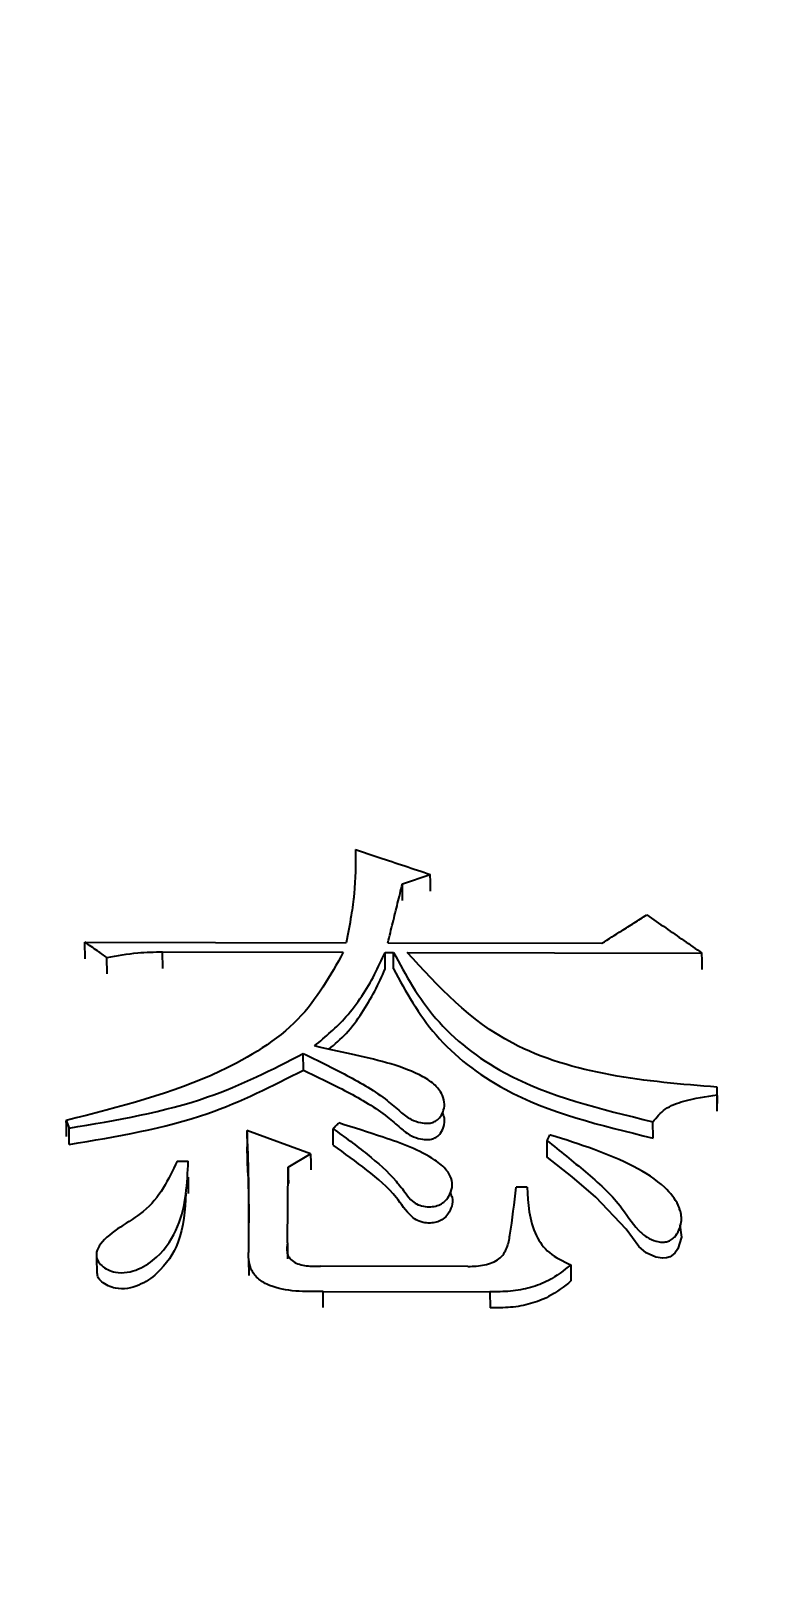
# Model space of a CAD drawing. Header units: millimetres. Extents: x 2312 to 3992, y 755 to 1943.
# Drawn here: x 2745.84 to 2748.46, y 1717.25 to 1722.7 of the extents above; entities that cross this region are included whole.
import ezdxf

# ---------------------------------------------------------------- set-up
doc = ezdxf.new("R2010")
doc.units = ezdxf.units.MM
doc.layers.add('标注', color=3, linetype='Continuous', lineweight=13)
doc.styles.add('SLDTEXTSTYLE1', font='txt.shx', dxfattribs={"width": 0.7, "bigfont": 'gbcbig.shx'})
doc.dimstyles.new('SLDDIMSTYLE12$0', dxfattribs={"dimtxt": 12, "dimasz": 10, "dimexe": 0, "dimexo": 0.0625, "dimgap": 0.875, "dimtad": 1, "dimdec": 1, "dimlfac": 1.8, "dimrnd": 1e-09, "dimzin": 12, "dimdsep": 46, "dimtxsty": 'SLDTEXTSTYLE1', "dimcen": 0.09, "dimdle": 8.16, "dimclrd": 3, "dimclre": 3, "dimadec": 0, "dimazin": 3, "dimtfac": 1, "dimtdec": 1, "dimtofl": 0, "dimtmove": 0, "dimatfit": 3, "dimfxl": 0, "dimfrac": 2, "dimtolj": 1, "dimlwd": 5, "dimlwe": 5, "dimarcsym": 0})

# ---------------------------------------------------------------- blocks, each defined once
blk = doc.blocks.new('*D45')
at = {"layer": 'Defpoints', "color": 0, "transparency": 16777216}
for p in [(2923.8087, 1855.6408), (2923.8087, 1839.6737), (2684.6011, 1694.1345)]:
    blk.add_point(p, dxfattribs=at)
at = {"layer": '标注', "color": 3, "lineweight": 5, "transparency": 16777216}
blk.add_line((2684.6011, 1694.197), (2684.6011, 1855.6408), dxfattribs=at)
at = {"layer": '标注', "color": 3, "linetype": 'Continuous', "lineweight": 5, "transparency": 16777216}
for p, q in [((2694.6011, 1855.6408), (2913.8087, 1855.6408)), ((2923.8087, 1839.7362), (2923.8087, 1855.6408))]:
    blk.add_line(p, q, dxfattribs=at)
at = {"layer": '标注', "color": 3, "transparency": 16777216}
for points in [[(2694.6011, 1857.3075), (2694.6011, 1853.9742), (2684.6011, 1855.6408)], [(2913.8087, 1857.3075), (2913.8087, 1853.9742), (2923.8087, 1855.6408)]]:
    blk.add_solid(points, dxfattribs=at)
at = {"layer": '标注', "color": 0, "transparency": 16777216, "insert": (2804.2049, 1867.9444), "char_height": 10, "attachment_point": 5, "style": 'SLDTEXTSTYLE1'}
blk.add_mtext('\\A1;{\\H2.28571x;290}', dxfattribs=at)

msp = doc.modelspace()

# ---------------------------------------------------------------- linework, layer by layer
at = {"color": 7, "linetype": 'Continuous', "lineweight": 25}
for p, q in [((2747.14, 1719.7107), (2747.2377, 1719.7438)), ((2746.9695, 1719.6652), (2746.9685, 1719.6536)), ((2747.1406, 1719.6526), (2747.14, 1719.7107)), ((2746.028, 1719.5064), (2746.9431, 1719.5044)), ((2746.0286, 1719.4486), (2746.028, 1719.5064)), ((2747.0891, 1719.5041), (2747.8387, 1719.5025)), ((2746.1059, 1719.395), (2746.1053, 1719.4527)), ((2746.3002, 1719.4724), (2746.933, 1719.471)), ((2746.3008, 1719.4143), (2746.3002, 1719.4724)), ((2747.0791, 1719.4707), (2747.1083, 1719.4706)), ((2747.0796, 1719.4129), (2747.0791, 1719.4707)), ((2747.1088, 1719.4129), (2747.1083, 1719.4706)), ((2747.1569, 1719.4705), (2748.1889, 1719.4683)), ((2746.7935, 1719.0584), (2746.793, 1719.116)), ((2748.2421, 1718.9714), (2748.2424, 1718.9983)), ((2748.2426, 1718.9144), (2748.2421, 1718.9714)), ((2748.2429, 1718.9413), (2748.2424, 1718.9983)), ((2747.2813, 1718.9109), (2747.2813, 1718.9123)), ((2745.9631, 1718.8819), (2745.9725, 1718.8548)), ((2745.9731, 1718.798), (2745.9725, 1718.8548)), ((2748.0178, 1718.8205), (2748.0172, 1718.8774)), ((2746.8186, 1718.7651), (2746.5955, 1718.8467)), ((2746.5955, 1718.8467), (2746.5961, 1718.7899)), ((2747.6472, 1718.7535), (2747.6466, 1718.8107)), ((2746.3509, 1718.7391), (2746.39, 1718.739)), ((2746.5988, 1718.6998), (2746.5961, 1718.7895)), ((2746.7402, 1718.7179), (2746.8186, 1718.7651)), ((2746.7375, 1718.4533), (2746.7402, 1718.7179)), ((2747.3089, 1718.6823), (2747.3088, 1718.6839)), ((2746.3915, 1718.6261), (2746.3909, 1718.6831)), ((2747.3094, 1718.627), (2747.3093, 1718.6352)), ((2747.5767, 1718.6484), (2747.5378, 1718.6484)), ((2748.1105, 1718.5669), (2748.1104, 1718.5742)), ((2746.7375, 1718.4533), (2746.7381, 1718.397)), ((2746.0693, 1718.4021), (2746.0698, 1718.3455)), ((2746.6011, 1718.3943), (2746.6017, 1718.3381)), ((2747.3695, 1718.3703), (2746.8535, 1718.3714)), ((2747.7298, 1718.3764), (2747.7303, 1718.3198)), ((2746.8623, 1718.2828), (2747.4464, 1718.2816)), ((2746.8629, 1718.2268), (2746.8623, 1718.2828)), ((2747.4464, 1718.2816), (2747.447, 1718.2251))]:
    msp.add_line(p, q, dxfattribs=at)
at = {"color": 7, "linetype": 'Continuous', "lineweight": 25, "flags": 128}
for points in [[(2747.2383, 1719.6856), (2747.238, 1719.7181), (2747.2377, 1719.7438)], [(2748.1894, 1719.4105), (2748.1891, 1719.4427), (2748.1889, 1719.4683)], [(2745.9636, 1718.825), (2745.9634, 1718.8477), (2745.9633, 1718.8648), (2745.9631, 1718.8819)], [(2746.898, 1718.796), (2746.8978, 1718.8164), (2746.8976, 1718.8346), (2746.8974, 1718.8528)], [(2746.8186, 1718.7651), (2746.8189, 1718.7331), (2746.8192, 1718.7084)], [(2748.1105, 1718.5169), (2748.1117, 1718.515), (2748.1172, 1718.473), (2748.1043, 1718.4319), (2748.0936, 1718.4168), (2748.078, 1718.4045), (2748.0649, 1718.3999), (2748.0506, 1718.3988), (2748.0273, 1718.4027), (2747.9941, 1718.4176), (2747.9676, 1718.4405), (2747.9237, 1718.501), (2747.8178, 1718.6125), (2747.7345, 1718.6844), (2747.6472, 1718.7535), (2747.6472, 1718.7535)], [(2746.7402, 1718.7179), (2746.7405, 1718.686), (2746.7408, 1718.6613)]]:
    msp.add_lwpolyline(points, dxfattribs=at)
at = {"color": 7, "linetype": 'Continuous', "lineweight": 25}
for points, knots in [([(2746.9758, 1719.8308), (2746.9759, 1719.7793), (2746.9761, 1719.7021), (2746.9602, 1719.5933), (2746.9492, 1719.5361), (2746.9431, 1719.5044)], [0, 0, 0, 0, 0.47197, 0.707644, 1, 1, 1, 1]), ([(2746.9758, 1719.8308), (2747.0032, 1719.8217), (2747.0606, 1719.8026), (2747.1479, 1719.7736), (2747.2078, 1719.7537), (2747.2377, 1719.7438)], [0, 0, 0, 0, 0.3142012, 0.6571005, 1, 1, 1, 1]), ([(2747.0891, 1719.5041), (2747.0949, 1719.5275), (2747.1063, 1719.5737), (2747.1232, 1719.6426), (2747.1344, 1719.688), (2747.14, 1719.7107)], [0, 0, 0, 0, 0.339434, 0.669717, 1, 1, 1, 1]), ([(2747.8387, 1719.5025), (2747.8618, 1719.5172), (2747.8995, 1719.5412), (2747.9518, 1719.5744), (2747.981, 1719.593), (2747.9956, 1719.6023)], [0, 0, 0, 0, 0.441755, 0.720877, 1, 1, 1, 1]), ([(2747.9956, 1719.6023), (2748.0177, 1719.5869), (2748.061, 1719.5569), (2748.1254, 1719.5123), (2748.1677, 1719.4829), (2748.1889, 1719.4683)], [0, 0, 0, 0, 0.3437, 0.67185, 1, 1, 1, 1]), ([(2746.1053, 1719.4527), (2746.0943, 1719.4604), (2746.0758, 1719.4732), (2746.0501, 1719.4911), (2746.0354, 1719.5013), (2746.028, 1719.5064)], [0, 0, 0, 0, 0.429625, 0.7148125, 1, 1, 1, 1]), ([(2746.933, 1719.471), (2746.8874, 1719.3887), (2746.7944, 1719.2209), (2746.4489, 1719.0046), (2746.1488, 1718.9288), (2745.9631, 1718.8819)], [0, 0, 0, 0, 0.268556, 0.547422, 1, 1, 1, 1]), ([(2746.1053, 1719.4527), (2746.1412, 1719.4593), (2746.2054, 1719.4711), (2746.2712, 1719.472), (2746.3002, 1719.4724)], [0, 0, 0, 0, 0.558776, 1, 1, 1, 1]), ([(2746.8322, 1719.1427), (2746.871, 1719.1754), (2746.9346, 1719.229), (2746.9987, 1719.3163), (2747.0441, 1719.3922), (2747.0674, 1719.4446), (2747.0791, 1719.4707)], [0, 0, 0, 0, 0.344838, 0.564754, 0.782976, 1, 1, 1, 1]), ([(2747.1083, 1719.4706), (2747.1518, 1719.3909), (2747.24, 1719.2293), (2747.5401, 1718.9927), (2747.8347, 1718.9215), (2748.0172, 1718.8774)], [0, 0, 0, 0, 0.270109, 0.547916, 1, 1, 1, 1]), ([(2748.2424, 1718.9983), (2748.1174, 1719.0085), (2747.8692, 1719.0285), (2747.4477, 1719.1515), (2747.2659, 1719.3509), (2747.1569, 1719.4705)], [0, 0, 0, 0, 0.288856, 0.573589, 1, 1, 1, 1]), ([(2746.8829, 1719.1313), (2746.9038, 1719.1492), (2746.949, 1719.1881), (2746.999, 1719.2586), (2747.0447, 1719.3342), (2747.068, 1719.3865), (2747.0796, 1719.4126)], [0, 0, 0, 0, 0.222725, 0.483657, 0.742549, 1, 1, 1, 1]), ([(2747.1088, 1719.4125), (2747.1523, 1719.3329), (2747.2406, 1719.1715), (2747.5407, 1718.9352), (2747.8353, 1718.8641), (2748.0178, 1718.8201)], [0, 0, 0, 0, 0.269969, 0.547744, 1, 1, 1, 1]), ([(2746.793, 1719.116), (2746.8443, 1719.0912), (2746.9469, 1719.0415), (2747.0632, 1718.974), (2747.1288, 1718.9154), (2747.1645, 1718.8857), (2747.1996, 1718.874), (2747.2255, 1718.8712), (2747.2454, 1718.8738), (2747.2614, 1718.8815), (2747.2759, 1718.8966), (2747.2859, 1718.9188), (2747.2888, 1718.9476), (2747.2766, 1718.9813), (2747.2467, 1719.0153), (2747.1468, 1719.0729), (2746.9997, 1719.1049), (2746.8751, 1719.133), (2746.8322, 1719.1427)], [0, 0, 0, 0, 0.149739, 0.299827, 0.355716, 0.398465, 0.427487, 0.448137, 0.462119, 0.476212, 0.493314, 0.520904, 0.550294, 0.584186, 0.630948, 0.678953, 0.889441, 1, 1, 1, 1]), ([(2745.9725, 1718.8548), (2746.139, 1718.8829), (2746.4335, 1718.9324), (2746.6841, 1719.0604), (2746.793, 1719.116)], [0, 0, 0, 0, 0.565481, 1, 1, 1, 1]), ([(2745.9731, 1718.7976), (2746.1396, 1718.8256), (2746.434, 1718.875), (2746.6846, 1719.0028), (2746.7935, 1719.0584)], [0, 0, 0, 0, 0.565543, 1, 1, 1, 1]), ([(2746.7936, 1719.0583), (2746.8448, 1719.0336), (2746.9475, 1718.984), (2747.0637, 1718.9166), (2747.1294, 1718.8581), (2747.165, 1718.8284), (2747.2002, 1718.8167), (2747.2261, 1718.8139), (2747.246, 1718.8166), (2747.262, 1718.8243), (2747.2766, 1718.8393), (2747.2863, 1718.8616), (2747.2898, 1718.8873), (2747.283, 1718.9032), (2747.28, 1718.9102)], [0, 0, 0, 0, 0.260973, 0.522556, 0.619412, 0.694209, 0.744728, 0.780753, 0.805116, 0.829674, 0.859503, 0.907582, 0.958772, 1, 1, 1, 1]), ([(2748.0172, 1718.8774), (2748.0301, 1718.8932), (2748.0566, 1718.9254), (2748.139, 1718.9569), (2748.2028, 1718.9659), (2748.2421, 1718.9714)], [0, 0, 0, 0, 0.267766, 0.548499, 1, 1, 1, 1]), ([(2746.8974, 1718.8528), (2746.9379, 1718.8235), (2747.0167, 1718.7664), (2747.1031, 1718.6897), (2747.1481, 1718.631), (2747.1705, 1718.6012), (2747.1943, 1718.5855), (2747.2195, 1718.5791), (2747.2446, 1718.5788), (2747.2676, 1718.5843), (2747.2879, 1718.5967), (2747.3055, 1718.6179), (2747.3163, 1718.6471), (2747.313, 1718.6793), (2747.2927, 1718.7131), (2747.2204, 1718.7716), (2747.0846, 1718.8199), (2746.9688, 1718.8567), (2746.9171, 1718.8731)], [0, 0, 0, 0, 0.145387, 0.283229, 0.341602, 0.376428, 0.39894, 0.421519, 0.444237, 0.463626, 0.483047, 0.510337, 0.547078, 0.583498, 0.616519, 0.671207, 0.85334, 1, 1, 1, 1]), ([(2746.8974, 1718.8528), (2746.8991, 1718.8545), (2746.9032, 1718.8588), (2746.9097, 1718.8655), (2746.9146, 1718.8705), (2746.9171, 1718.8731)], [0, 0, 0, 0, 0.253832, 0.626916, 1, 1, 1, 1]), ([(2746.5955, 1718.8467), (2746.5979, 1718.777), (2746.6016, 1718.6711), (2746.6018, 1718.5286), (2746.6012, 1718.4559), (2746.6009, 1718.4196)], [0, 0, 0, 0, 0.491412, 0.745693, 1, 1, 1, 1]), ([(2747.3078, 1718.6262), (2747.3101, 1718.6215), (2747.3172, 1718.6072), (2747.3142, 1718.5812), (2747.3023, 1718.5553), (2747.2845, 1718.5367), (2747.2644, 1718.526), (2747.2421, 1718.5218), (2747.2175, 1718.5227), (2747.1926, 1718.5295), (2747.1541, 1718.558), (2747.1139, 1718.6277), (2747.0157, 1718.7093), (2746.9374, 1718.7667), (2746.898, 1718.7956)], [0, 0, 0, 0, 0.028459, 0.087453, 0.144328, 0.184915, 0.217591, 0.250281, 0.285003, 0.326027, 0.364223, 0.51839, 0.757263, 1, 1, 1, 1]), ([(2747.6466, 1718.8107), (2747.6918, 1718.7747), (2747.7821, 1718.7025), (2747.8967, 1718.6008), (2747.9477, 1718.5138), (2747.9931, 1718.4722), (2748.0233, 1718.4592), (2748.0472, 1718.4549), (2748.0648, 1718.4558), (2748.0806, 1718.4619), (2748.0967, 1718.4758), (2748.1124, 1718.5027), (2748.1209, 1718.5416), (2748.1051, 1718.5946), (2748.0531, 1718.6605), (2747.9482, 1718.7252), (2747.8104, 1718.7828), (2747.7093, 1718.8146), (2747.6573, 1718.8307), (2747.6565, 1718.831)], [0, 0, 0, 0, 0.141031, 0.282341, 0.374293, 0.406121, 0.432828, 0.447383, 0.45881, 0.470329, 0.484531, 0.509666, 0.551608, 0.592091, 0.658816, 0.763853, 0.878576, 0.998123, 1, 1, 1, 1]), ([(2747.6466, 1718.8107), (2747.6482, 1718.8141), (2747.6515, 1718.8208), (2747.6549, 1718.8276), (2747.6565, 1718.8309)], [0, 0, 0, 0, 0.5, 1, 1, 1, 1]), ([(2746.3509, 1718.7391), (2746.3208, 1718.6747), (2746.2662, 1718.5577), (2746.1051, 1718.4901), (2746.0659, 1718.4205), (2746.0695, 1718.3926), (2746.0864, 1718.372), (2746.108, 1718.3581), (2746.1386, 1718.3477), (2746.1774, 1718.3481), (2746.2297, 1718.3641), (2746.301, 1718.4145), (2746.3815, 1718.5432), (2746.3866, 1718.6616), (2746.39, 1718.739)], [0, 0, 0, 0, 0.206077, 0.374239, 0.405237, 0.435444, 0.456771, 0.479469, 0.502354, 0.535907, 0.56973, 0.635638, 0.761768, 1, 1, 1, 1]), ([(2746.5991, 1718.6995), (2746.5991, 1718.6997), (2746.599, 1718.7001), (2746.5999, 1718.6675), (2746.6016, 1718.5839), (2746.6015, 1718.5234), (2746.6014, 1718.4877)], [0, 0, 0, 0, 0.0473954, 0.0914464, 0.463265, 1, 1, 1, 1]), ([(2747.3695, 1718.3703), (2747.389, 1718.371), (2747.4276, 1718.3724), (2747.4829, 1718.3932), (2747.5087, 1718.4355), (2747.524, 1718.5208), (2747.5317, 1718.592), (2747.5378, 1718.6484)], [0, 0, 0, 0, 0.130677, 0.257295, 0.385347, 0.512253, 1, 1, 1, 1]), ([(2747.5767, 1718.6484), (2747.5797, 1718.5903), (2747.5839, 1718.509), (2747.6496, 1718.4132), (2747.7026, 1718.3888), (2747.7297, 1718.3764)], [0, 0, 0, 0, 0.549743, 0.769879, 1, 1, 1, 1]), ([(2746.3816, 1718.6266), (2746.3784, 1718.5681), (2746.3731, 1718.4688), (2746.3014, 1718.3579), (2746.2303, 1718.3075), (2746.178, 1718.2915), (2746.1392, 1718.2912), (2746.1085, 1718.3016), (2746.0874, 1718.3155), (2746.0728, 1718.3307), (2746.0723, 1718.3415), (2746.0721, 1718.3453)], [0, 0, 0, 0, 0.347793, 0.591038, 0.718209, 0.783497, 0.848276, 0.892449, 0.936246, 0.97738, 1, 1, 1, 1]), ([(2746.8623, 1718.2828), (2746.8304, 1718.2822), (2746.7668, 1718.281), (2746.687, 1718.295), (2746.6355, 1718.3241), (2746.6025, 1718.3636), (2746.6015, 1718.3977), (2746.6009, 1718.4196)], [0, 0, 0, 0, 0.261705, 0.520058, 0.649808, 0.775125, 1, 1, 1, 1]), ([(2746.7375, 1718.4533), (2746.7357, 1718.4421), (2746.7329, 1718.4247), (2746.7416, 1718.4015), (2746.7626, 1718.3815), (2746.8037, 1718.3703), (2746.8368, 1718.3711), (2746.8535, 1718.3714)], [0, 0, 0, 0, 0.226341, 0.350872, 0.478908, 0.736045, 1, 1, 1, 1]), ([(2747.7297, 1718.3763), (2747.7051, 1718.3563), (2747.664, 1718.323), (2747.5886, 1718.2946), (2747.5186, 1718.2813), (2747.4705, 1718.2815), (2747.4464, 1718.2816)], [0, 0, 0, 0, 0.330427, 0.550547, 0.774553, 1, 1, 1, 1]), ([(2747.7303, 1718.3197), (2747.7057, 1718.2998), (2747.6646, 1718.2664), (2747.5891, 1718.2381), (2747.5191, 1718.2248), (2747.4711, 1718.225), (2747.447, 1718.2251)], [0, 0, 0, 0, 0.3303127, 0.5504353, 0.7744887, 1, 1, 1, 1])]:
    msp.add_open_spline(points, degree=3, knots=knots, dxfattribs=at)

# ---------------------------------------------------------------- dimensions: what is measured, and where the dimension line sits
at = {"layer": '标注'}
dim = msp.add_linear_dim(base=(2923.8087, 1855.6408), p1=(2684.6011, 1694.1345), p2=(2923.8087, 1839.6737), text='{\\H2.28571x;290}', dimstyle='SLDDIMSTYLE12$0', override={"dimtxt": 10, "dimtdec": 3, "dimtzin": 0}, dxfattribs=at)
dim.commit()
dim.dimension.update_dxf_attribs({"geometry": '*D45', "text_midpoint": (2804.2049, 1855.6408), "dimtype": 160})

doc.saveas('drawing.dxf')
